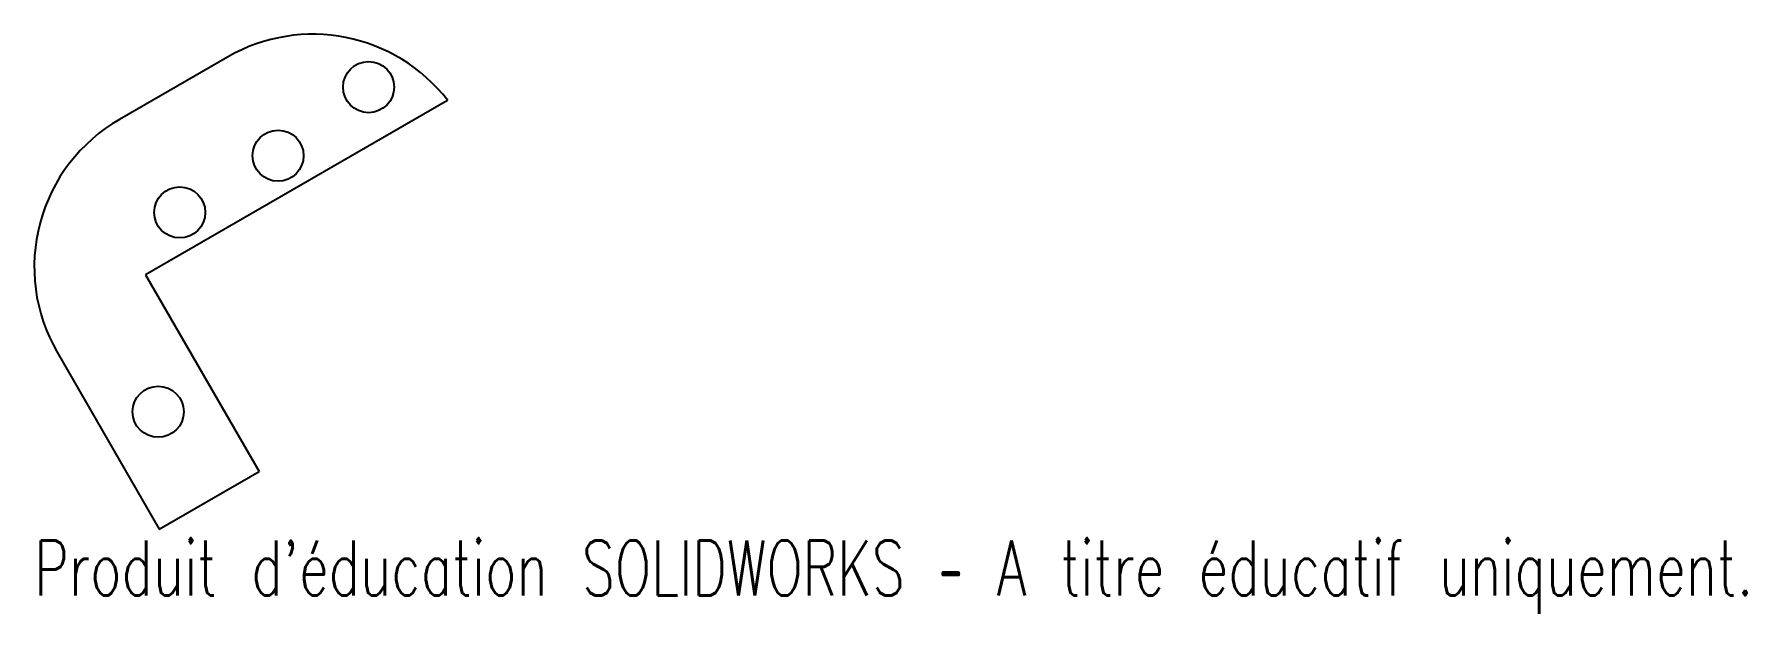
# Model space of a CAD drawing. Header units: millimetres. Extents: x -102 to 49, y 28 to 80.
import ezdxf

# ---------------------------------------------------------------- set-up
doc = ezdxf.new("R2010")
doc.units = ezdxf.units.MM
doc.styles.add('SLDTEXTSTYLE0', font='TXT', dxfattribs={"width": 0.7, "bigfont": 'bigfont'})

msp = doc.modelspace()

# ---------------------------------------------------------------- linework, layer by layer
at = {"color": 7, "linetype": 'Continuous', "lineweight": 25}
for p, q in [((-84.98, 77.5), (-94.51, 72)), ((-65.61, 73.67), (-92.21, 58.32)), ((-92.21, 58.32), (-82.21, 41)), ((-100, 51.51), (-91, 35.92)), ((-91, 35.92), (-82.21, 41))]:
    msp.add_line(p, q, dxfattribs=at)
for centre in [(-72.57, 74.85), (-80.54, 68.81), (-89.2, 63.81), (-91.1, 46.25)]:
    msp.add_circle(centre, 2.25, dxfattribs=at)
for centre, start, end in [((-77.48, 64.51), 37.6623, 120), ((-87.01, 59.01), 120, 210)]:
    msp.add_arc(centre, 15, start, end, dxfattribs=at)

# ---------------------------------------------------------------- texts
at = {"color": 7, "linetype": 'Continuous', "insert": (-102.01, 34.9), "char_height": 4.8336, "attachment_point": 1, "style": 'SLDTEXTSTYLE0'}
msp.add_mtext("Produit d'éducation SOLIDWORKS – A titre éducatif uniquement.", dxfattribs=at)

doc.saveas('drawing.dxf')
